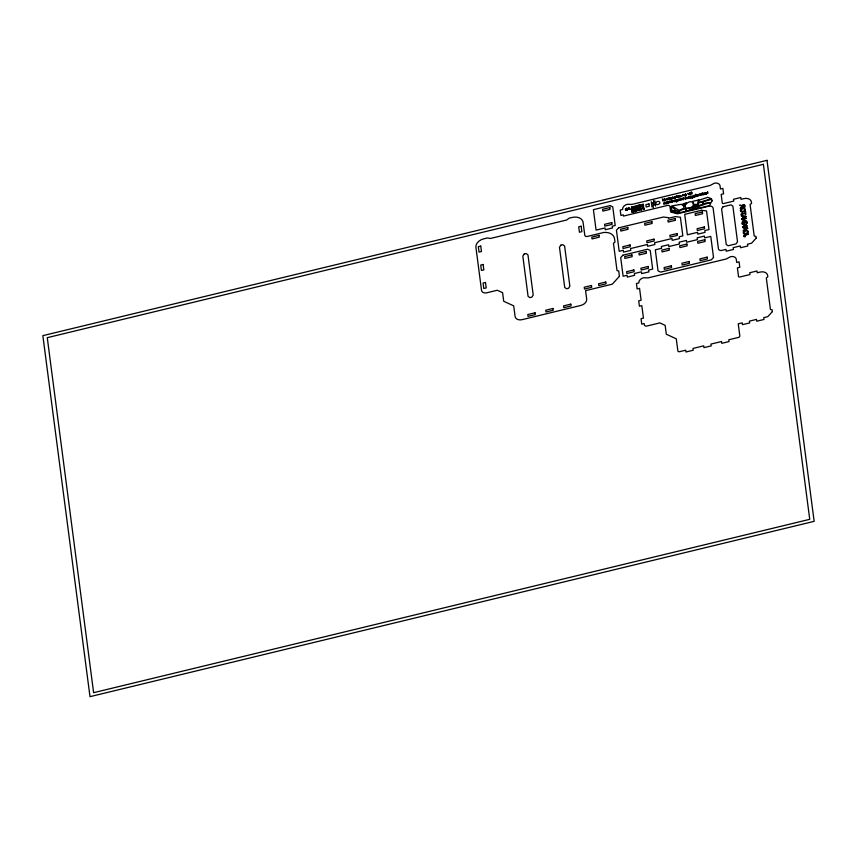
<?xml version="1.0" encoding="UTF-8"?>
<svg xmlns="http://www.w3.org/2000/svg" width="857" height="857" viewBox="0 0 857 857"><rect width="100%" height="100%" fill="white"/><g stroke="black" fill="none" stroke-linecap="round" stroke-linejoin="round"><path stroke-width="1.29" d="M676.773 197.496L676.569 195.771L676.537 197.41M625.299 209.054L626.981 208.08L627.26 210.179L625.589 210.404L626.992 210.094L626.756 208.283L625.556 209.076M667.174 198.792L667.067 200.099L667.142 198.513L669.799 197.817L670.003 199.381L669.51 198.224L668.621 198.321M681.476 198.824L681.604 200.045L681.24 199.07M707.796 193.436L707.582 191.732L707.561 193.371M742.087 205.905C742.366 203.484 746.179 204.609 744.958 207.137L740.137 208.305L742.141 206.751M669.756 202.67L669.542 200.945L669.521 202.584M664.079 203.023L663.971 204.32L664.432 202.563L665.557 203.934L665.343 202.37L664.196 202.841M698.958 194.582C699.323 197.474 697.802 193.886 699.644 194.089C701.637 196.521 700.148 193.575 699.055 194.421M701.133 194.057L701.026 195.342L700.94 193.95L702.204 193.725L702.312 192.739L702.611 194.968L702.129 193.832L701.262 193.864M680.137 199.135L680.019 200.431L680.094 198.845L682.75 198.16L682.954 199.724L682.451 198.556L681.572 198.663M668.524 198.481L668.653 199.713L668.289 198.728M672.756 200.924C673.045 203.73 671.62 200.195 673.484 200.442C675.337 203.227 673.87 199.81 672.906 200.72M682.783 195.021C683.072 197.828 681.647 194.293 683.511 194.539C685.375 197.335 683.854 193.907 682.943 194.796M670.71 201.32L671.567 201.095M678.091 199.531L678.948 199.306M685.032 194.378L685.879 194.153M671.695 198.76L670.924 198.985M667.26 198.653L668.171 198.556M680.212 198.985L681.133 198.899M670.806 198.567L671.642 198.128M671.727 202.252L670.881 202.359M680.769 196.596L679.987 196.703M679.055 200.506L678.283 200.581M685.986 195.353L685.204 195.417M687.464 198.449L686.682 198.556M692.295 197.324C694.834 194.839 688.375 196.328 692.21 198.128M703.972 194.507L704.197 193.264L702.933 193.821L703.951 193.029L704.625 194.1L703.415 194.528M692.338 197.935C694.138 197.753 690.131 198.106 692.317 197.485M678.273 197.26L678.562 196.017L677.276 196.489L678.358 195.76L678.969 196.831L677.758 197.26M676.676 201.738C678.38 202.188 673.12 201.116 676.73 199.638C678.648 200.977 675.498 201.191 676.216 201.749M680.79 195.6L679.622 195.546L679.558 196.703M687.485 197.453L686.318 197.399L686.253 198.556M689.06 198.128L689.467 196.896L688.139 197.271L689.296 196.617L689.789 197.753L688.599 198.106M685.45 194.153L684.818 195.428M671.127 201.095L670.506 202.37M686.05 194.325L685.504 193.993M671.727 201.266L671.181 200.934M679.108 199.488L677.994 199.381L677.887 200.581M679.719 196.092L681.144 196.167L679.976 196.864M684.979 194.818L686.414 194.925L685.182 195.567M626.863 209.076L625.696 209.226M639.804 205.948L638.508 206.419L639.825 206.098M679.74 196.221L680.812 196.124M685 194.946L686.071 194.85M626.885 209.226L625.696 209.633L625.814 210.276M671.813 198.492L670.902 199.145L670.795 198.374A2.432 1.746 -20.4 0 1 671.149 198.203A1.8 1.296 -20.4 0 0 671.492 198.031L670.367 198.106L671.877 197.721M670.656 201.759L672.092 201.866L670.881 202.52M678.037 199.97L679.483 200.077L678.283 200.742M686.414 197.946L687.839 198.031L686.671 198.717M670.677 201.898L671.759 201.791M678.058 200.11L679.14 200.013M686.436 198.085L687.507 197.978M641.25 209.204L639.997 209.365L640.372 208.465L639.783 208.605L639.633 210.64L641.272 209.354M643.693 208.637L642.193 208.412L643.564 207.694L644.057 209.59L643.778 207.48L641.957 208.433L643.703 208.787M703.801 194.7L703.318 194.678M691.117 191.947C692.938 191.647 691.481 196.542 691.567 192.343M662.215 198.942C664.036 198.642 662.59 203.537 662.665 199.338M687.635 193.468C689.189 192.954 688.471 196.264 688.289 193.821M705.75 194.078C708.343 194.26 702.354 191.465 706.714 193.146M745.429 216.393L743.233 216.318L743.383 217.549L744.754 216.81A6.374 4.585 -20.4 0 1 745.644 216.393M747.025 228.155L744.765 228.08L744.926 229.312L746.286 228.573A6.374 4.585 -20.4 0 1 747.186 228.155M625.546 209.354L625.556 210.394M683.704 206.055L681.315 204.287L671.834 205.926L678.969 210.297L683.757 208.433L683.843 206.323M671.652 209.751L672.509 210.886L676.109 210.533L671.192 206.398L671.609 209.611M686.393 197.774L686.478 198.428M684.957 194.635L685.043 195.3M679.697 195.91L679.783 196.574M678.016 199.799L678.101 200.452M670.635 201.588L670.72 202.241M654.919 200.838L655.198 203.002M655.326 203.934L655.605 206.109M653.516 200.056L653.805 202.231M653.923 203.163L654.202 205.326M652.67 202.498L652.959 204.662M653.077 205.594L653.355 207.769M651.277 201.716L651.556 203.891M651.684 204.823L651.963 206.987M634.512 210.918L634.491 210.726A1.307 0.943 -20.4 0 1 635.562 209.429L636.355 209.279L636.633 211.39L635.862 211.572A1.318 0.953 -20.4 0 1 634.501 210.918M631.802 211.325L631.834 211.583A1.296 0.932 -20.4 0 0 633.119 212.375A1.296 0.932 -20.4 0 0 634.191 210.972M631.877 211.368A1.093 0.782 -20.4 0 1 632.777 210.147A1.093 0.782 -20.4 0 1 633.923 210.876M633.966 211.036A1.093 0.793 -20.4 0 1 633.055 212.257A1.093 0.793 -20.4 0 1 631.909 211.529M631.652 211.379A1.296 0.932 -20.4 0 1 632.777 210.019A1.296 0.932 -20.4 0 1 634.126 210.811M706.682 193.157A1.136 0.814 -20.4 0 1 704.925 194.303M741.851 206.248A1.789 1.286 -20.4 0 0 741.391 206.109L739.72 205.123L741.112 205.434A2.603 1.875 -20.4 0 1 742.13 205.873M742.623 205.884L742.773 207.169L744.369 206.783L743.887 205.091L742.623 205.884M744.262 235.943L745.269 236.789L743.865 236.607L744.037 235.257L748.461 233.961L744.262 235.921M663.896 199.917C665.76 201.931 665.236 197.367 663.896 199.874M666.146 202.852C667.989 204.877 667.442 200.377 666.157 202.798M689.264 193.778C691.213 195.76 690.431 191.25 689.264 193.757M693.527 196.221C695.466 198.181 694.706 193.746 693.538 196.157M696.634 195.471C698.498 197.506 697.877 192.975 696.634 195.45M744.808 209.719L744.454 210.576A2.496 1.8 -20.4 0 1 742.944 211.272C738.059 212.011 743.64 206.387 744.808 209.719M747.7 231.84L747.336 232.697A2.496 1.8 -20.4 0 1 745.836 233.393C740.994 234.336 746.34 228.476 747.7 231.84M685.054 206.012C684.561 210.319 692.07 208.101 693.292 205.348C693.742 198.545 685.579 202.702 685.064 205.959M705.204 193.286L706.468 193.082L705.204 193.254M677.084 200.495C676.13 202.97 675.434 198.288 677.084 200.495M698.541 206.408L698.369 208.305L709.478 205.648L710.614 203.463L707.818 203.27L698.541 206.408M698.466 203.602L698.241 204.952L699.226 205.466L702.858 204.234L702.312 202.027L698.723 202.873L698.466 203.602M699.044 200.163L698.648 202.552L711.449 198.706L707.721 197.324L699.044 200.163M698.359 200.077L697.405 204.427L693.838 204.384L692.831 201.299L698.359 200.077M697.609 206.633L697.148 208.508L694.427 208.165L687.228 210.822L685.471 208.594L697.609 206.633M674.577 196.66L674.105 198.138C671.588 195.085 675.455 200.731 674.577 196.66M628.599 207.908L628.192 209.194L629.317 208.915L628.599 207.908M633.162 206.805L632.745 208.09L633.88 207.812L633.162 206.805M637.983 209.119L637.565 210.394L638.69 210.126L637.983 209.119M628.127 209.365C626.499 209.59 630.195 205.916 629.413 209.054L628.127 209.365M632.691 208.251C631.063 208.487 634.748 204.812 633.966 207.951L632.691 208.251M637.512 210.565C635.873 210.801 639.568 207.126 638.786 210.254L637.512 210.565M643.029 204.191L642.236 206.301C639.579 201.599 641.582 209.89 640.875 204.973L642.172 206.569L643.157 204.427L643.618 206.226L643.029 204.191M686.275 202.948L684.711 204.919L683.768 205.155L682.836 203.923L686.275 202.948M712.21 200.72L710.753 202.97L707.357 202.734L703.49 203.752L703.019 201.813L711.621 199.22L712.21 200.72M524.216 254.015L522.824 256.104L528.073 296.329L529.905 297.636L531.822 297.175L533.215 295.087L527.955 254.861L526.134 253.554L524.216 254.015M560.853 245.145L559.471 247.234L564.72 287.459L566.552 288.766L568.47 288.306L569.862 286.217L564.602 245.991L562.77 244.674L560.853 245.145M722.997 206.794L721.605 208.872L726.254 244.481L728.086 245.788L736.131 243.849L737.523 241.76L732.874 206.151L731.042 204.844L722.997 206.794M747.036 223.002L745.279 224.995L742.205 224.106L744.894 225.434L742.591 227.094L747.411 225.927L744.958 226.023L747.036 223.002M619.429 276.318L612.294 284.17L585.577 290.641L586.681 299.072A6.663 4.799 -20.4 0 1 580.864 305.435L522.127 319.661A6.663 4.799 -20.4 0 1 515.068 316.404L513.686 305.863L503.712 301.257L502.598 292.687L497.296 290.244L486.83 292.783A5.003 3.599 -20.4 0 1 481.538 290.341L475.914 247.266A8.752 6.288 -20.4 0 1 483.53 238.899L487.494 237.946L490.44 238.471L566.573 220.035L569.209 218.16L572.112 217.453A10.413 7.488 -20.4 0 1 583.06 222.049L584.774 235.204A2.496 1.8 -20.4 0 0 587.431 236.425L603.649 232.504A12.084 8.688 -20.4 0 1 614.523 238.749L614.972 242.145L613.451 243.227L617.029 270.63L618.733 270.941L619.429 276.318M680.008 210.608L677.748 213.093L686.403 211.261L684.614 208.69L680.008 210.608M756.142 238.16L751.546 243.217L747.529 244.191L747.765 245.991L740.523 247.748L740.287 245.938L733.217 247.652L733.453 249.462L726.211 251.208L725.975 249.408L721.958 250.383A3.332 2.4 -20.4 0 1 718.423 248.755L713.131 208.251A4.167 2.999 -20.4 0 0 708.718 206.216L677.426 213.789L670.677 211.968L669.992 206.687A2.496 1.8 -20.4 0 0 667.335 205.466L623.489 216.082L623.328 214.882L620.918 215.461L620.211 210.051L622.621 209.462A5.421 3.899 -20.4 0 1 627.345 204.287L631.898 204.427L710.067 185.498L714.309 183.237A5.421 3.899 -20.4 0 1 720.051 185.883L720.458 188.99L722.869 188.401L723.576 193.821L721.166 194.4L722.28 202.927A1.253 0.9 -20.4 0 0 723.597 203.537L733.763 201.084L733.528 199.274L740.769 197.517L741.005 199.327L743.919 198.62A7.081 5.099 -20.4 0 1 751.428 202.081L751.6 203.398L750.079 204.48L754.203 236.05L755.906 236.361L756.142 238.16M772.371 311.627L767.776 316.672L763.758 317.647L763.994 319.457L756.752 321.204L756.517 319.404L749.447 321.118L749.682 322.918L742.441 324.674L742.205 322.864L738.241 323.828L739.805 335.858A1.671 1.2 -20.4 0 1 738.359 337.454L728.793 339.768L729.028 341.579L721.787 343.325L721.551 341.525L710.956 344.086L711.192 345.896L703.951 347.642L703.715 345.842L692.992 348.435L693.227 350.234L685.986 351.991L685.75 350.192L679.622 351.67A1.671 1.2 -20.4 0 1 677.855 350.856L676.28 338.826L666.307 334.219L665.15 325.339L659.847 322.896L646.971 326.014A2.496 1.8 -20.4 0 1 644.325 324.792L644.153 323.528L641.743 324.117L641.036 318.697L643.446 318.118L641.818 305.649L639.408 306.238L638.701 300.818L641.111 300.239L639.558 288.338L637.147 288.927L636.44 283.506L638.851 282.928A5.421 3.899 -20.4 0 1 643.575 277.743L648.128 277.882L726.297 258.964L730.539 256.693A5.421 3.899 -20.4 0 1 736.281 259.339L736.688 262.446L739.098 261.867L739.805 267.277L737.395 267.866L738.509 276.393A1.253 0.9 -20.4 0 0 739.827 276.993L749.993 274.54L749.757 272.73L756.999 270.983L757.234 272.783L760.148 272.076A7.081 5.099 -20.4 0 1 767.658 275.536L767.829 276.854L766.308 277.936L770.432 309.506L772.136 309.816L772.371 311.627M618.625 227.855L616.44 230.244L619.193 251.305L623.296 250.308L623.532 252.119L630.773 250.362L630.538 248.562L647.389 244.481L647.624 246.28L654.866 244.534L654.63 242.724L671.974 238.525L672.209 240.335L679.451 238.578L679.215 236.778L682.836 235.9L680.394 217.25L675.337 216.607L668.492 218.267L668.417 217.667L663.35 217.025L618.625 227.855M622.868 255.215L620.693 257.603L623.125 276.254L627.099 275.29L627.335 277.1L634.576 275.343L634.341 273.544L641.4 271.83L641.636 273.629L648.878 271.883L648.642 270.073L652.67 269.098L650.227 250.448L647.581 249.226L622.868 255.215M694.052 205.723L693.238 206.612L697.373 206.098L696.505 205.177L694.074 205.691M713.517 257.464L711.342 259.853L660.704 272.108L658.047 270.887L655.305 249.826L661.593 248.305L661.358 246.495L668.599 244.748L668.835 246.548L679.43 243.988L679.194 242.177L686.436 240.431L686.671 242.231L697.394 239.639L697.159 237.828L704.4 236.082L704.636 237.882L710.764 236.403L713.517 257.464M672.263 211.283L671.727 211.765L676.441 212.911L679.226 210.822L672.263 211.283M746.19 216.51L741.541 219.071L742.89 217.807L742.687 216.296L741.101 215.685L746.19 216.51M747.722 228.273L743.083 230.833L744.422 229.569L744.23 228.058L742.633 227.448L747.722 228.273M694.331 208.465L689.232 210.404L695.852 208.926L694.331 208.465M640.329 208.326L641.132 208.283L641.625 210.179L641.347 208.069L640.383 208.305M767.004 160.334L42.85 335.655L89.996 696.666L814.15 521.345L767.004 160.334M763.383 164.319L47.264 337.679L93.617 692.681L809.736 519.321L763.383 164.319M610.109 205.605L593.408 209.654L596.076 230.105L605.031 227.941L605.267 229.74L612.509 227.994L612.273 226.184L615.197 225.477L612.755 206.826L610.109 205.605M609.841 207.533L602.6 209.29L602.835 211.09L610.077 209.344L609.841 207.533M631.545 206.976L631.555 208.99L630.184 209.472L631.813 209.076L631.545 206.976M635.016 206.13L635.058 208.294L635.016 206.13M637.662 205.487L636.88 205.68A1.307 0.943 -20.4 0 0 635.787 206.933L635.819 207.126A1.318 0.953 -20.4 0 0 637.169 207.833L637.94 207.598L637.662 205.487M639.911 204.941L638.176 205.369L639.697 205.155L639.933 206.955L638.433 207.48L640.19 207.051L639.911 204.941M672.649 197.131L672.627 198.749L672.649 197.131M675.445 196.446L675.412 198.074L675.445 196.446M637.447 205.701L636.89 205.83A1.082 0.782 -20.4 0 0 636.033 206.869L636.055 207.051A1.114 0.803 -20.4 0 0 637.147 207.705L637.447 205.701M648.985 203.912L645.889 204.673L646.189 206.987L649.295 206.237L648.985 203.912M480.734 246.098L478.324 246.677L479.031 252.097L481.441 251.508L480.734 246.098M685.364 196.842L685.429 199.124L685.364 196.842M695.723 194.335L695.777 196.617L695.723 194.335M668.428 201.631L668.396 203.248L668.428 201.631M674.888 200.067L674.855 201.684L674.888 200.067M683.607 197.956L683.575 199.574L683.607 197.956M690.506 196.285L690.474 197.903L690.506 196.285M636.14 209.494L635.583 209.622A1.082 0.782 -20.4 0 0 634.726 210.661L634.748 210.843A1.114 0.803 -20.4 0 0 635.84 211.497L636.14 209.494M581.142 226.237L578.721 226.826L579.428 232.236L581.849 231.658L581.142 226.237M611.802 222.574L604.56 224.33L604.796 226.13L612.037 224.384L611.802 222.574M627.795 227.501L620.554 229.248L620.789 231.058L628.031 229.301L627.795 227.501M651.888 221.663L644.646 223.42L644.882 225.22L652.123 223.473L651.888 221.663M701.476 210.286L684.711 214.346L687.378 234.797L697.577 232.333L697.812 234.132L705.054 232.386L704.818 230.576L708.975 229.569L706.532 210.918L701.476 210.286M599.032 235.354L591.791 237.11L592.026 238.91L599.268 237.164L599.032 235.354M483.134 264.47L480.723 265.059L481.43 270.469L483.841 269.891L483.134 264.47M675.166 218.514L667.924 220.27L668.16 222.07L675.402 220.313L675.166 218.514M702.376 211.925L695.134 213.682L695.37 215.482L702.611 213.725L702.376 211.925M745.536 211.55L745.129 212.879L740.93 214.389L745.183 213.361L745.344 214.55L745.911 214.411L745.536 211.55M630.066 244.952L622.825 246.698L623.06 248.509L630.302 246.752L630.066 244.952M653.977 239.157L646.735 240.913L646.971 242.713L654.212 240.967L653.977 239.157M677.126 233.554L669.885 235.311L670.12 237.11L677.362 235.364L677.126 233.554M704.347 226.966L697.105 228.723L697.341 230.522L704.583 228.776L704.347 226.966M746.426 218.299L741.594 219.467L745.697 220.935L741.969 222.317L746.79 221.149L742.698 219.681L746.426 218.299M485.49 282.489L483.08 283.078L483.787 288.488L486.198 287.909L485.49 282.489M746.897 221.984L742.141 223.623L746.897 221.984M631.898 254.883L624.657 256.639L624.892 258.45L632.134 256.693L631.898 254.883M646.21 251.422L638.968 253.179L639.204 254.979L646.446 253.233L646.21 251.422M669.071 248.359L661.829 250.105L662.065 251.915L669.306 250.158L669.071 248.359M686.907 244.041L679.665 245.788L679.901 247.598L687.143 245.841L686.907 244.041M704.872 239.692L697.63 241.438L697.866 243.249L705.107 241.492L704.872 239.692M633.859 269.934L626.628 271.68L626.863 273.49L634.105 271.733L633.859 269.934M648.171 266.463L640.929 268.22L641.165 270.019L648.406 268.273L648.171 266.463M671.352 265.809L664.111 267.555L664.346 269.366L671.588 267.609L671.352 265.809M689.189 261.481L681.947 263.238L682.183 265.049L689.424 263.292L689.189 261.481M707.143 257.143L699.901 258.889L700.137 260.699L707.379 258.943L707.143 257.143M591.491 285.488L584.249 287.245L584.485 289.045L591.726 287.288L591.491 285.488M605.792 282.028L598.55 283.774L598.786 285.585L606.028 283.828L605.792 282.028M535.036 312.805L527.794 314.562L528.03 316.372L535.271 314.615L535.036 312.805M552.99 308.466L545.748 310.213L545.984 312.023L553.226 310.266L552.99 308.466M570.826 304.149L563.585 305.895L563.82 307.706L571.062 305.949L570.826 304.149M666.564 203.666A1.125 0.803 -20.4 0 0 667.914 202.434A1.125 0.803 -20.4 0 0 666.103 202.348A1.125 0.803 -20.4 0 0 666.564 203.666M693.945 197.035A1.125 0.803 -20.4 0 0 695.295 195.803A1.125 0.803 -20.4 0 0 693.484 195.717A1.125 0.803 -20.4 0 0 693.945 197.035M697.052 196.285A1.125 0.803 -20.4 0 0 698.401 195.053A1.125 0.803 -20.4 0 0 696.591 194.968A1.125 0.803 -20.4 0 0 697.052 196.285M664.314 200.731A1.125 0.803 -20.4 0 0 665.664 199.499A1.125 0.803 -20.4 0 0 663.843 199.413A1.125 0.803 -20.4 0 0 664.314 200.731M689.681 194.593A1.125 0.803 -20.4 0 0 691.031 193.361A1.125 0.803 -20.4 0 0 689.221 193.275A1.125 0.803 -20.4 0 0 689.681 194.593M745.022 234.143A2.56 1.843 -20.4 0 0 748.15 231.358A2.56 1.843 -20.4 0 0 744.026 231.111A2.56 1.843 -20.4 0 0 745.022 234.143M742.141 212.022A2.56 1.843 -20.4 0 0 745.258 209.237A2.56 1.843 -20.4 0 0 741.134 208.99A2.56 1.843 -20.4 0 0 742.141 212.022M657.233 204.587A2.121 1.532 -20.4 0 0 659.815 202.273A2.121 1.532 -20.4 0 0 656.398 202.081A2.121 1.532 -20.4 0 0 657.233 204.587"/></g></svg>
